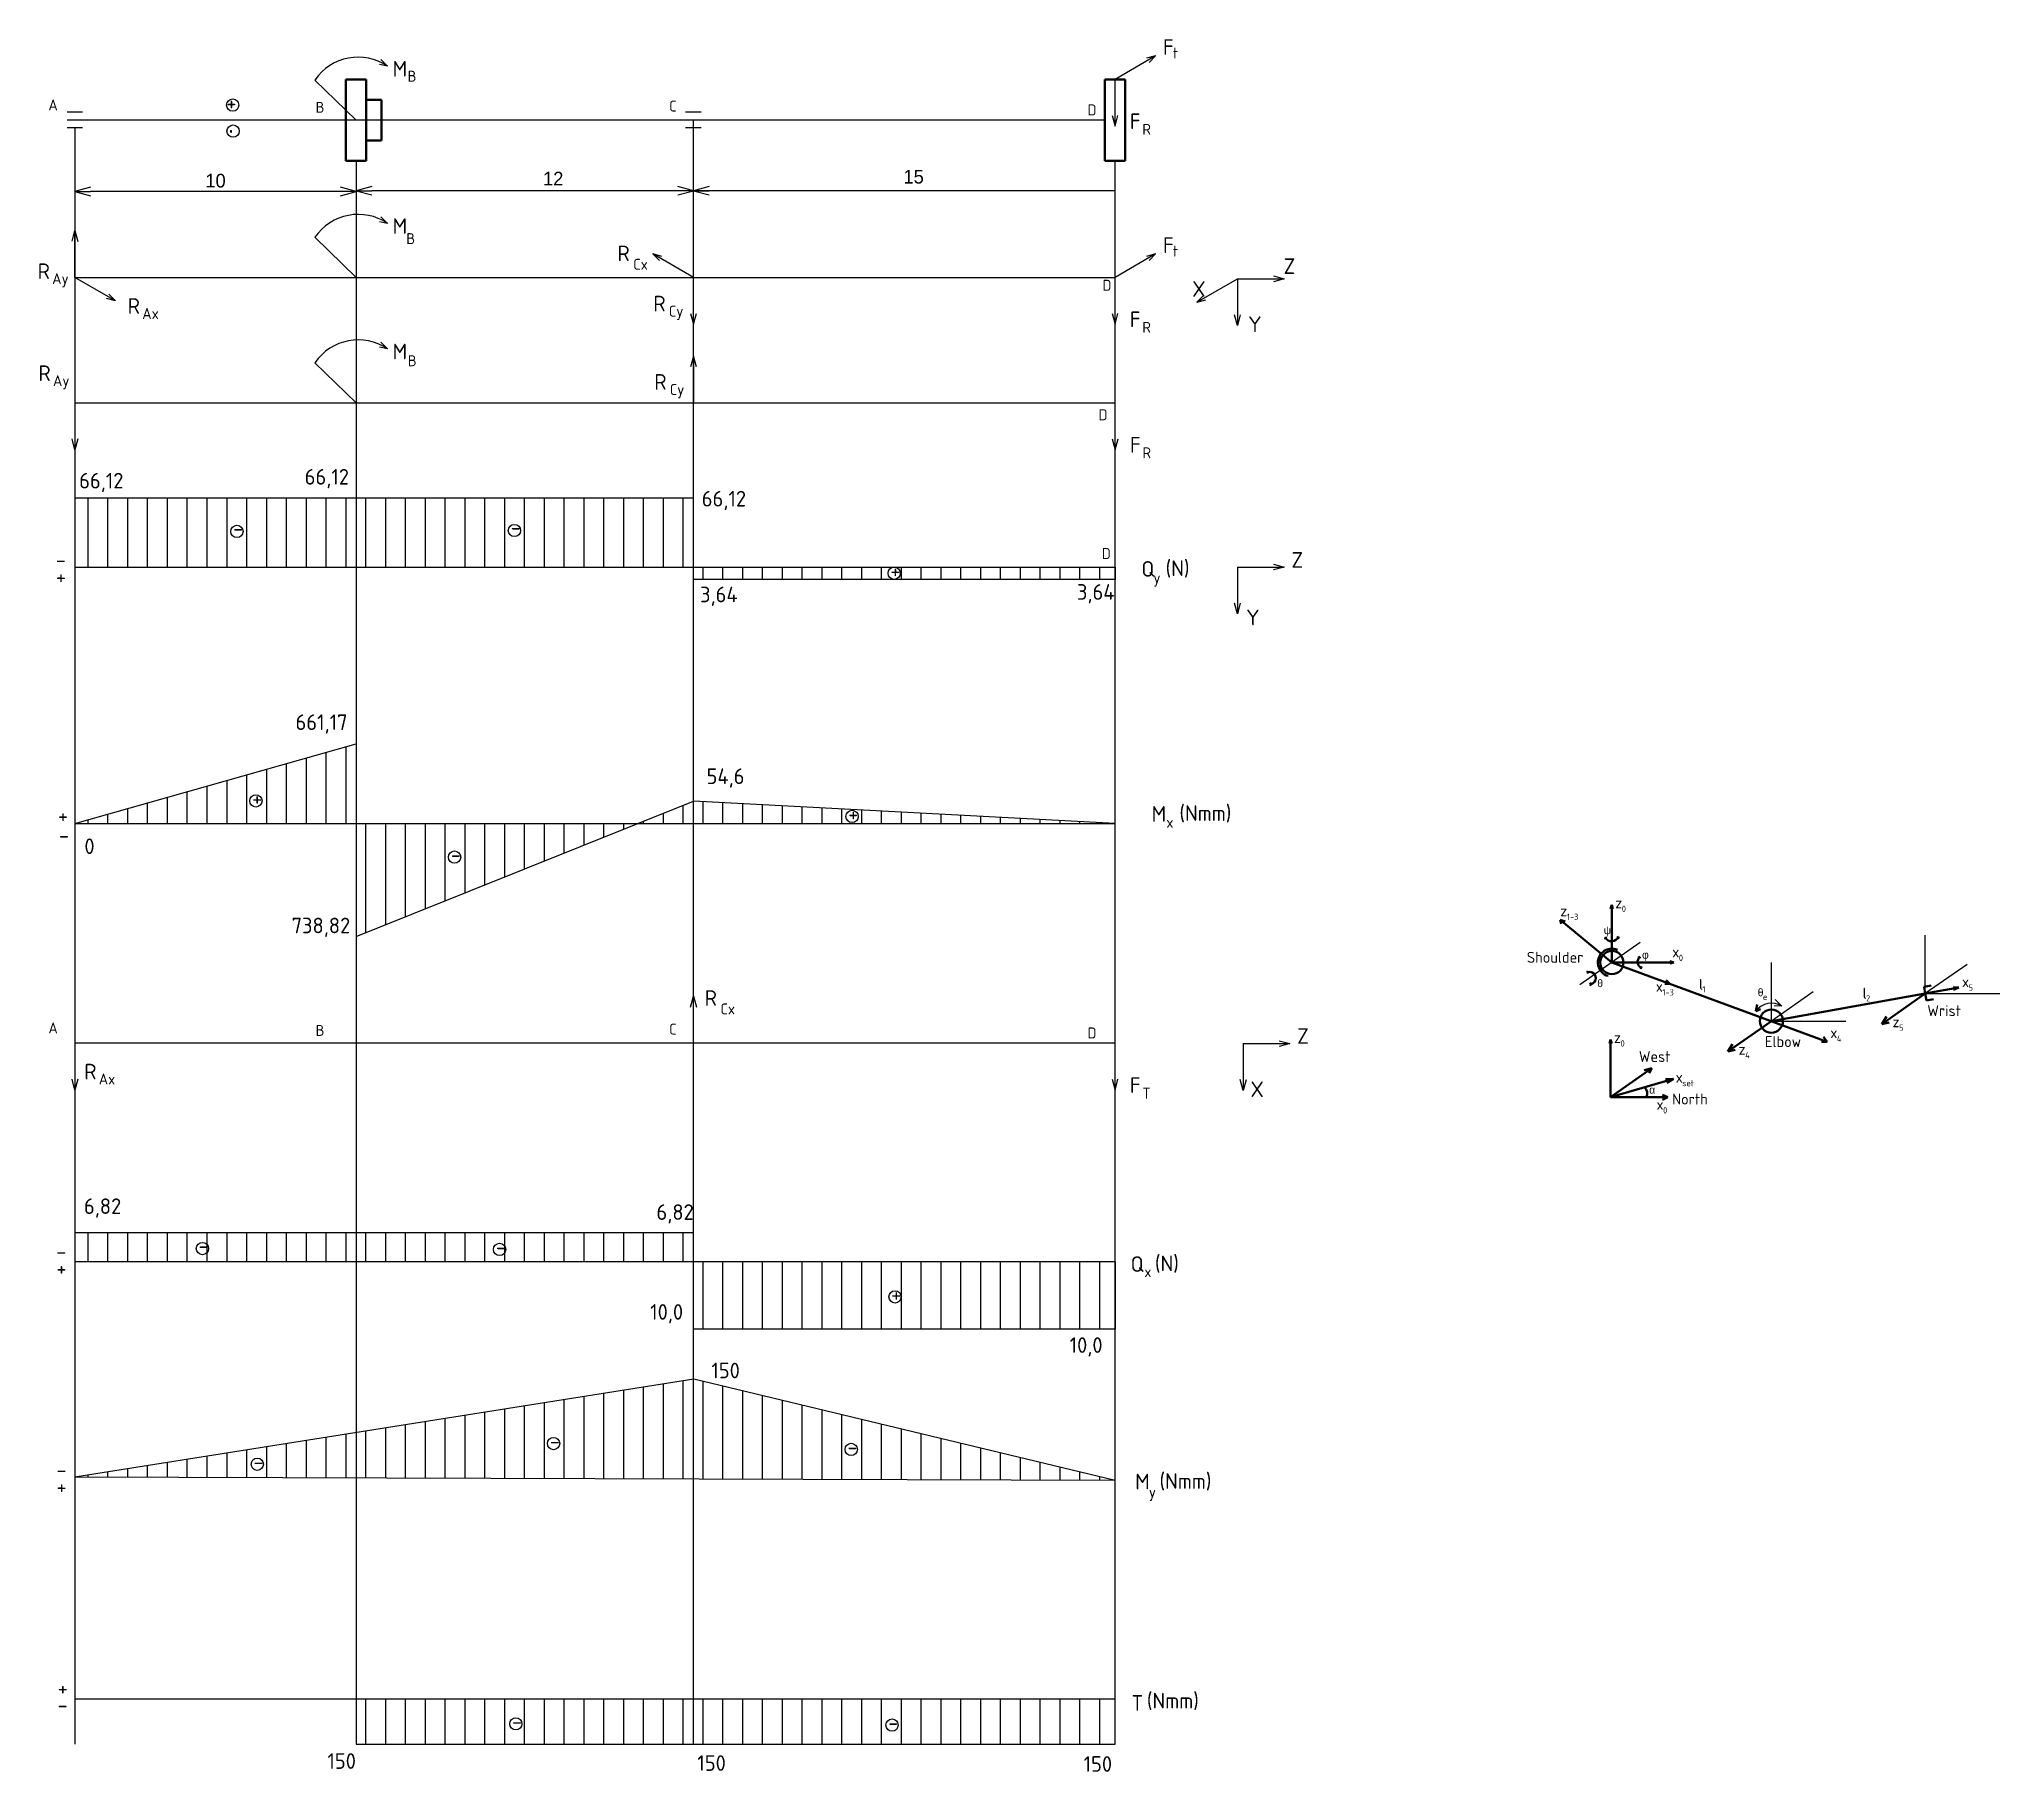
# Model space of a CAD drawing. Header units: millimetres. Extents: x 702 to 1330, y 68 to 622.
import ezdxf

# ---------------------------------------------------------------- set-up
doc = ezdxf.new("R2010")
doc.units = ezdxf.units.MM
for name, color, linetype, lineweight in [('NetDam', 7, 'Continuous', 35), ('Netmanh', 5, 'Continuous', 13), ('Nét mảnh', 130, 'Continuous', 13), ('Nét đậm', 7, 'Continuous', 35)]:
    doc.layers.add(name, color=color, linetype=linetype, lineweight=lineweight)
doc.styles.add('MtXpl_TCVN_7284', font='')
doc.styles.get('MtXpl_TCVN_7284').set_extended_font_data('TCVN 7284')

# ---------------------------------------------------------------- blocks, each defined once
blk = doc.blocks.new('_Open30')
at = {"color": 0, "linetype": 'ByBlock', "lineweight": -2}
for p, q in [((-1, 0.27), (0, 0)), ((0, 0), (-1, -0.27)), ((0, 0), (-1, 0))]:
    blk.add_line(p, q, dxfattribs=at)

msp = doc.modelspace()

# ---------------------------------------------------------------- hatches: boundary and pattern name
at = {"layer": 'Nét mảnh'}
h = msp.add_hatch(dxfattribs=at)
h.set_pattern_fill('ANSI31', color=256, scale=2, angle=45)
h.paths.add_polyline_path([(803.33, 475.42), (713.33, 475.42), (713.33, 453.42), (803.33, 453.42)])
h.paths.add_polyline_path([(911.33, 475.42), (803.33, 475.42), (803.33, 453.42), (911.33, 453.42)])
h.paths.add_polyline_path([(1046.33, 453.42), (911.33, 453.42), (911.33, 449.42), (1046.33, 449.42)])
h.paths.add_polyline_path([(911.33, 378.52), (911.33, 371.36), (1046.33, 371.36)])
h.paths.add_polyline_path([(911.33, 378.52), (893.5, 371.36), (911.33, 371.36)])
h.paths.add_polyline_path([(893.5, 371.36), (803.33, 371.36), (803.33, 335.16)])
h.paths.add_polyline_path([(803.33, 396.8), (713.33, 371.36), (803.33, 371.36)])
h.paths.add_polyline_path([(803.33, 240.29), (713.33, 240.29), (713.33, 231), (803.33, 231)])
h.paths.add_polyline_path([(911.33, 240.29), (803.33, 240.29), (803.33, 231), (911.33, 231)])
h.paths.add_polyline_path([(911.44, 193.48), (911.33, 193.47), (911.33, 161.45), (1046.33, 161)])
h.paths.add_polyline_path([(911.33, 193.47), (803.33, 176.36), (803.33, 161.81), (911.33, 161.45)])
h.paths.add_polyline_path([(803.33, 176.36), (713.34, 162.1), (803.33, 161.81)])
h.paths.add_polyline_path([(1046.33, 231), (911.33, 231), (911.33, 209.47), (1046.33, 209.47)])
h.paths.add_polyline_path([(1046.33, 91), (803.33, 91), (803.33, 76.6), (1046.33, 76.6)])

# ---------------------------------------------------------------- linework, layer by layer
at = {"layer": 'NetDam'}
for p, q in [((1205.34, 345.27), (1204.94, 344.02)), ((1205.34, 326.81), (1205.34, 345.27)), ((1205.34, 345.27), (1205.68, 344)), ((1205.34, 326.81), (1188.81, 340.46)), ((1188.81, 340.46), (1189.09, 339.15)), ((1188.81, 340.46), (1190.36, 339.94)), ((1203.18, 334.81), (1203.18, 334.28)), ((1203.18, 334.81), (1203.71, 334.68)), ((1207.44, 335.02), (1207.02, 334.79)), ((1207.44, 335.02), (1207.46, 334.53)), ((1205.34, 326.81), (1274.28, 301.48)), ((1205.34, 326.81), (1225.19, 326.81)), ((1214.36, 328.69), (1213.74, 328.41)), ((1214.36, 328.69), (1214.2, 328.17)), ((1225.19, 326.81), (1223.92, 327.25)), ((1225.19, 326.81), (1224, 326.48)), ((1197.29, 323.58), (1197.59, 324.09)), ((1197.29, 323.58), (1197.78, 323.58)), ((1198.29, 319.85), (1198.77, 320.18)), ((1214.88, 325.07), (1214.36, 325.1)), ((1214.88, 325.07), (1214.73, 325.49)), ((1222.73, 321.21), (1223.91, 319.99)), ((1198.29, 319.85), (1198.81, 319.56)), ((1223.91, 319.99), (1222.29, 319.99)), ((1256.39, 308.06), (1305.68, 316.86)), ((1305.68, 316.86), (1291.76, 307.11)), ((1305.29, 319.04), (1307.52, 319.44)), ((1305.68, 316.86), (1305.29, 319.04)), ((1305.68, 316.86), (1316.42, 318.77)), ((1305.68, 316.86), (1306.07, 314.67)), ((1306.07, 314.67), (1308.3, 315.07)), ((1316.42, 318.77), (1314.62, 318.77)), ((1316.42, 318.77), (1314.7, 318.03)), ((1256.39, 308.06), (1242.46, 298.31)), ((1251.43, 311.21), (1251.87, 313.42)), ((1251.43, 311.21), (1252.95, 311.91)), ((1291.76, 307.11), (1293.2, 309.49)), ((1291.76, 307.11), (1294.07, 307.62)), ((1204.94, 302.2), (1204.54, 300.95)), ((1204.94, 283.75), (1204.94, 302.2)), ((1204.94, 302.2), (1205.28, 300.94)), ((1274.28, 301.48), (1272.4, 301.48)), ((1274.28, 301.48), (1273.08, 303)), ((1242.46, 298.31), (1243.9, 300.69)), ((1242.46, 298.31), (1244.77, 298.82))]:
    msp.add_line(p, q, dxfattribs=at)
for centre in [(1205.34, 326.81), (1256.39, 308.06)]:
    msp.add_circle(centre, 3.71, dxfattribs=at)
for centre, radius, start, end in [((1205.25, 336.03), 2.41, 210.36379, 335.35928), ((1205.34, 326.81), 4.47, 66.791, 254.34876), ((1215.71, 327.03), 2.14, 129.29375, 246.97145), ((1198.22, 321.83), 1.98, 272.13174, 118.04332)]:
    msp.add_arc(centre, radius, start, end, dxfattribs=at)
at = {"layer": 'Netmanh', "color": 0, "lineweight": 13}
for p, q in [((813.41, 613.74), (811.3, 615.86)), ((1059.29, 617.02), (1046.3, 609.52)), ((1059.29, 617.02), (1056.39, 616.25)), ((1059.29, 617.02), (1057.17, 614.89)), ((803.33, 596.46), (790.15, 609.29)), ((813.41, 613.74), (810.81, 614.25)), ((715.79, 598.96), (710.79, 598.96)), ((913.83, 598.96), (908.83, 598.96)), ((715.79, 593.96), (710.79, 593.96)), ((913.83, 593.96), (908.83, 593.96)), ((813.41, 563.39), (811.3, 565.52)), ((713.33, 546.12), (713.33, 561.12)), ((803.33, 546.12), (790.15, 558.95)), ((813.41, 563.39), (810.81, 563.91)), ((911.33, 546.12), (898.34, 553.62)), ((1059.29, 553.62), (1046.3, 546.12)), ((1059.29, 553.62), (1056.39, 552.85)), ((1059.29, 553.62), (1057.17, 551.49)), ((726.32, 538.62), (713.33, 546.12)), ((911.33, 531.12), (911.33, 546.12)), ((726.32, 538.62), (724.21, 540.75)), ((1072.47, 538.18), (1085.46, 545.68)), ((1072.47, 538.18), (1074.58, 540.31)), ((1085.46, 545.68), (1100.46, 545.68)), ((1085.46, 545.68), (1085.46, 530.68)), ((726.32, 538.62), (723.42, 539.39)), ((1072.47, 538.18), (1075.37, 538.94)), ((813.41, 523.23), (810.81, 523.74)), ((813.41, 523.23), (811.3, 525.36)), ((911.33, 520.96), (911.33, 505.96)), ((803.33, 505.96), (790.15, 518.79)), ((713.33, 505.96), (713.33, 490.96)), ((1085.46, 453.42), (1100.46, 453.42)), ((1085.46, 453.42), (1085.46, 438.42)), ((911.33, 301), (911.33, 316)), ((1259.75, 312.8), (1257.64, 314.93)), ((1259.75, 312.8), (1257.33, 312.96)), ((713.33, 301), (713.33, 286)), ((1087.29, 300.87), (1102.29, 300.87)), ((1087.29, 300.87), (1087.29, 285.87))]:
    msp.add_line(p, q, dxfattribs=at)
at = {"layer": 'Netmanh', "color": 0}
for p, q in [((1046.3, 594.52), (1046.3, 609.52)), ((926, 596.46), (710.79, 596.46)), ((1043.03, 596.46), (923.39, 596.46)), ((803.33, 583.4), (803.33, 571.38)), ((803.33, 583.4), (803.33, 571.12)), ((798.33, 573.62), (718.33, 573.62)), ((1046.33, 573.88), (808.33, 573.88)), ((1046.3, 531.12), (1046.3, 546.12)), ((1046.33, 490.96), (1046.33, 505.96)), ((1046.3, 285.98), (1046.3, 300.98))]:
    msp.add_line(p, q, dxfattribs=at)
at = {"layer": 'Netmanh', "color": 3, "lineweight": 13}
for p, q in [((911.33, 453.42), (911.33, 596.46)), ((1046.33, 453.42), (1046.33, 583.4)), ((911.33, 76.6), (911.33, 453.42)), ((1046.33, 91), (1046.33, 453.42))]:
    msp.add_line(p, q, dxfattribs=at)
at = {"layer": 'Netmanh', "color": 3}
for p, q in [((713.33, 593.96), (713.33, 453.42)), ((803.33, 583.4), (803.33, 453.42)), ((713.33, 468.42), (713.33, 76.6)), ((803.33, 453.42), (803.33, 91))]:
    msp.add_line(p, q, dxfattribs=at)
at = {"layer": 'Netmanh'}
for p, q in [((713.33, 546.12), (1046.33, 546.12)), ((713.33, 505.96), (1046.33, 505.96)), ((911.33, 475.42), (713.33, 475.42)), ((911.33, 449.42), (911.33, 475.42)), ((713.33, 453.42), (1046.33, 453.42)), ((1046.33, 453.42), (1046.33, 449.42)), ((1046.33, 449.42), (911.33, 449.42)), ((713.33, 371.36), (803.33, 396.8)), ((803.33, 335.16), (911.33, 378.52)), ((1046.33, 371.36), (911.33, 378.52)), ((713.33, 371.36), (1046.33, 371.36)), ((1214.44, 333.19), (1195.09, 319.64)), ((1305.68, 316.86), (1305.68, 335.61)), ((1256.39, 308.06), (1256.39, 326.81)), ((1319.02, 326.2), (1305.68, 316.86)), ((1269.73, 317.4), (1256.39, 308.06)), ((1305.68, 316.86), (1329.52, 316.86)), ((1256.39, 308.06), (1280.22, 308.06)), ((1046.33, 301), (713.33, 301)), ((911.33, 240.29), (713.33, 240.29)), ((911.33, 209.47), (911.33, 240.29)), ((1046.33, 231), (713.33, 231)), ((1046.33, 231), (1046.33, 209.47)), ((1046.33, 209.47), (911.33, 209.47)), ((911.44, 193.48), (713.34, 162.1)), ((1046.33, 161), (911.44, 193.48)), ((1046.33, 161), (713.34, 162.1)), ((1046.33, 91), (713.33, 91)), ((803.33, 91), (803.33, 76.6)), ((1046.33, 76.6), (1046.33, 91)), ((803.33, 76.6), (1046.33, 76.6))]:
    msp.add_line(p, q, dxfattribs=at)
at = {"layer": 'Netmanh', "color": 0, "lineweight": 13}
for points in [[(1045.37, 597.97), (1046.3, 594.52), (1047.22, 597.98)], [(712.41, 557.67), (713.33, 561.12), (714.26, 557.66)], [(901.24, 552.85), (898.34, 553.62), (900.46, 551.49)], [(1097.01, 546.6), (1100.46, 545.68), (1097, 544.75)], [(910.41, 534.57), (911.33, 531.12), (912.26, 534.58)], [(1045.37, 534.57), (1046.3, 531.12), (1047.22, 534.58)], [(1086.38, 534.13), (1085.46, 530.68), (1084.53, 534.14)], [(912.26, 517.51), (911.33, 520.96), (910.41, 517.5)], [(714.26, 494.41), (713.33, 490.96), (712.41, 494.41)], [(1045.41, 494.41), (1046.33, 490.96), (1047.26, 494.41)], [(1097.01, 454.35), (1100.46, 453.42), (1097, 452.5)], [(1086.38, 441.87), (1085.46, 438.42), (1084.53, 441.88)], [(910.41, 312.55), (911.33, 316), (912.26, 312.54)], [(1098.84, 301.8), (1102.29, 300.87), (1098.83, 299.95)], [(714.26, 289.45), (713.33, 286), (712.41, 289.46)], [(1045.37, 289.43), (1046.3, 285.98), (1047.22, 289.44)], [(1088.21, 289.32), (1087.29, 285.87), (1086.36, 289.33)]]:
    msp.add_lwpolyline(points, dxfattribs=at)
for centre in [(763.82, 601.29), (763.95, 592.95)]:
    msp.add_circle(centre, 1.96, dxfattribs=at)
for centre, radius in [((804.01, 599.85), 16.77), ((804.01, 549.51), 16.77), ((804.01, 509.34), 16.77), ((1256.39, 307.83), 6)]:
    msp.add_arc(centre, radius, 55.89487, 145.72929, dxfattribs=at)
at = {"layer": 'Nét mảnh', "color": 0, "lineweight": 13}
for centre in [(765.19, 464.82), (854, 465.11), (975.57, 451.41), (771.27, 378.55), (962.09, 373.6), (834.86, 360.57), (754.14, 235.25), (849.28, 235), (975.85, 219.79), (866.56, 172.84), (961.85, 170.98), (771.71, 166.22), (854.47, 83.13), (974.89, 82.74)]:
    msp.add_circle(centre, 1.96, dxfattribs=at)
at = {"layer": 'Nét đậm'}
for p, q in [((800.07, 596.46), (800.07, 609.52)), ((800.07, 609.52), (806.6, 609.52)), ((806.6, 596.46), (806.6, 609.52)), ((1043.03, 596.46), (1043.03, 609.52)), ((1043.03, 609.52), (1049.56, 609.52)), ((1049.56, 596.46), (1049.56, 609.52)), ((806.6, 602.99), (811.5, 602.99)), ((811.5, 602.99), (811.5, 589.93)), ((800.07, 596.46), (800.07, 583.4)), ((806.6, 596.46), (806.6, 583.4)), ((1043.03, 596.46), (1043.03, 583.4)), ((1049.56, 596.46), (1049.56, 583.4)), ((811.5, 589.93), (806.6, 589.93)), ((800.07, 583.4), (806.6, 583.4)), ((1043.03, 583.4), (1049.56, 583.4)), ((1204.94, 283.75), (1218.1, 292.96)), ((1204.94, 283.75), (1225.1, 289.57)), ((1218.1, 292.96), (1215.67, 292.35)), ((1218.1, 292.96), (1217.26, 291.35)), ((1225.1, 289.57), (1222.54, 289.53)), ((1225.1, 289.57), (1222.95, 288.3)), ((1204.94, 283.75), (1223.28, 283.75)), ((1215.8, 286.88), (1215.88, 286.56)), ((1215.8, 286.88), (1216.13, 286.69)), ((1216.39, 283.75), (1216.38, 284.17)), ((1216.39, 283.75), (1216.71, 283.99)), ((1223.28, 283.75), (1221.49, 282.89)), ((1223.28, 283.75), (1221.57, 284.51))]:
    msp.add_line(p, q, dxfattribs=at)
msp.add_arc((1213.82, 284.88), 2.81, 336.17469, 45.36248, dxfattribs=at)

# ---------------------------------------------------------------- block references
at = {"layer": 'Netmanh', "color": 0, "xscale": -5, "yscale": 5, "zscale": 5}
for p in [(713.33, 573.62), (803.33, 573.88), (911.33, 573.88)]:
    msp.add_blockref('_Open30', p, dxfattribs=at)
at = {"layer": 'Netmanh', "color": 0, "xscale": -5, "yscale": 5, "zscale": 5, "rotation": 180}
for p in [(803.33, 573.62), (911.33, 573.88)]:
    msp.add_blockref('_Open30', p, dxfattribs=at)

# ---------------------------------------------------------------- texts
at = {"layer": 'Netmanh', "color": 0, "lineweight": 13, "style": 'MtXpl_TCVN_7284'}
for s, width, insert, char_height, attachment_point in [('F', 5.6051, (1061.63, 622.35), 5, 1), ('M', 5.6051, (815.02, 615.4), 5, 1), ('t', 4.0413, (1064.76, 619.69), 3.5, 1), ('B', 5.6051, (819.81, 612.27), 3.5, 1), ('A', 5.6051, (704.83, 603.09), 3.5, 1), ('+', 5.6051, (765.03, 604.5), 5, 3), ('C', 5.6051, (903.55, 602.71), 3.5, 1), ('B', 5.6051, (790.37, 602.3), 3.5, 1), ('D', 5.6051, (1037.47, 601.48), 3.5, 1), ('F', 5.6051, (1051.02, 598.6), 5, 1), ('.', 5.6051, (764.28, 599.37), 7, 3), ('R', 4.0413, (1055.02, 595.28), 3.5, 1), ('M', 5.6051, (815.02, 565.06), 5, 1), ('B', 5.6051, (819.39, 560.28), 3.5, 1), ('F', 5.6051, (1061.63, 558.94), 5, 1), ('R', 5.6051, (890.93, 556.33), 5, 3), ('t', 4.0413, (1064.76, 556.29), 3.5, 1), ('R', 5.6051, (705.32, 550.61), 5, 3), ('Ay', 5.6051, (706.03, 547.48), 3.5, 1), ('Cx', 5.6051, (892.04, 552.08), 3.5, 1), ('Z', 5.6051, (1100.24, 552.22), 5, 1), ('R', 5.6051, (902.42, 540.25), 5, 3), ('D', 5.6051, (1042.24, 545.35), 3.5, 1), ('X', 5.6051, (1070.99, 544.94), 5, 1), ('R', 5.6051, (734.15, 539.45), 5, 3), ('Ax', 5.6051, (734.87, 536.32), 3.5, 1), ('Cy', 5.6051, (903.44, 537.06), 3.5, 1), ('F', 5.6051, (1051.02, 535.19), 5, 1), ('Y', 5.6051, (1088.92, 533.63), 5, 1), ('R', 4.0413, (1055.02, 531.88), 3.5, 1), ('M', 5.6051, (815.02, 524.9), 5, 1), ('B', 5.6051, (819.88, 521.18), 3.5, 1), ('R', 5.6051, (705.57, 517.95), 5, 3), ('Ay', 5.6051, (706.29, 514.82), 3.5, 1), ('R', 5.6051, (902.72, 515.17), 5, 3), ('Cy', 5.6051, (903.74, 511.99), 3.5, 1), ('D', 5.6051, (1041.02, 503.9), 3.5, 1), ('F', 5.6051, (1051.06, 495.03), 5, 1), ('R', 4.0413, (1055.06, 491.72), 3.5, 1), ('66,12', 5.6051, (714.67, 477.39), 5, 7), ('66,12', 5.6051, (786.87, 478.63), 5, 7), ('66,12', 5.6051, (913.99, 471.62), 5, 7), ('D', 5.6051, (1042.04, 455.99), 3.5, 7), ('Z', 5.6051, (1102.75, 458.18), 5, 1), ('-', 5.6051, (707.18, 453.26), 5, 7), ('Q', 5.6051, (1054.7, 450.31), 5, 7), ('(N)', 5.6051, (1062.47, 450.02), 5, 7), ('+', 5.6051, (707.22, 447.85), 5, 7), ('3,64', 5.6051, (913.44, 440.96), 5, 7), ('3,64', 5.6051, (1034.09, 441.77), 5, 7), ('y', 5.6051, (1058.57, 447.15), 3.5, 7), ('Y', 5.6051, (1088.27, 439.77), 5, 1), ('661,17', 5.6051, (783.93, 400.08), 5, 7), ('54,6', 5.6051, (915.53, 382.79), 5, 7), ('M', 5.6051, (1058, 376.89), 5, 1), ('(Nmm)', 5.6051, (1066.89, 377.13), 5, 1), ('+', 5.6051, (707.88, 371.37), 5, 7), ('x', 5.6051, (1062.71, 373.46), 3.5, 1), ('-', 5.6051, (708.21, 365.08), 5, 7), ('0', 5.6051, (716.35, 361.53), 5, 7), ('z', 5.6051, (1206.4, 347.64), 3.5, 1), ('738,82', 5.6051, (782.68, 335.01), 5, 7), ('z', 5.6051, (1188.81, 345.11), 3.5, 1), ('1-3', 5.6051, (1190.92, 342.46), 2, 1), ('0', 5.6051, (1208.51, 344.99), 2, 1), ('{\\fEuclid Symbol|b0|i0|c2|p18;\\H0.70833x;y}', 5.6051, (1202.72, 338.39), 3.5, 1), ('Shoulder  ', 3.5, (1178.11, 330.24), 3.5, 1), ('{\\fEuclid Symbol|b0|i0|c2|p18;\\H0.70833x;f}', 5.6051, (1214.98, 330.53), 3.5, 1), ('x', 5.6051, (1224.65, 331.97), 3.5, 1), ('0', 5.6051, (1226.77, 329.31), 2, 1), ('{\\fEuclid Symbol|b0|i0|c2|p18;\\H0.70833x;q}', 5.6051, (1200.66, 321.43), 3.5, 1), ('l', 5.6051, (1233.22, 321.61), 3.5, 1), ('x', 5.6051, (1317.42, 322.43), 3.5, 1), ('R', 5.6051, (918.86, 317.96), 5, 3), ('x', 5.6051, (1219.38, 320.93), 3.5, 1), ('1-3', 5.6051, (1221.5, 318.28), 2, 1), ('1', 5.6051, (1234.32, 319.23), 2, 1), ('{\\fEuclid Symbol|b0|i0|c2|p18;\\H0.70833x;q}', 5.6051, (1252.02, 318.51), 3.5, 1), ('e', 5.6051, (1253.68, 316.84), 2, 1), ('l', 5.6051, (1285.61, 318.75), 3.5, 1), ('2', 5.6051, (1286.71, 316.36), 2, 1), ('5', 5.6051, (1319.53, 319.78), 2, 1), ('A', 5.6051, (704.83, 307.63), 3.5, 1), ('Cx', 5.6051, (919.96, 313.72), 3.5, 1), ('z', 5.6051, (1295.19, 309.61), 3.5, 1), ('Wrist  ', 3.5, (1306.32, 313.15), 3.5, 1), ('B', 5.6051, (790.37, 306.84), 3.5, 1), ('C', 5.6051, (903.55, 307.25), 3.5, 1), ('D', 5.6051, (1037.47, 306.02), 3.5, 1), ('Z', 5.6051, (1104.58, 305.8), 5, 1), ('z', 5.6051, (1206, 304.57), 3.5, 1), ('0', 5.6051, (1208.11, 301.92), 2, 1), ('Elbow  ', 3.5, (1254.33, 303.25), 3.5, 1), ('x', 5.6051, (1275.25, 306.1), 3.5, 1), ('4', 5.6051, (1277.36, 303.45), 2, 1), ('5', 5.6051, (1297.3, 306.96), 2, 1), ('West  ', 3.5, (1213.98, 298.49), 3.5, 1), ('z', 5.6051, (1245.89, 300.81), 3.5, 1), ('4', 5.6051, (1248.01, 298.16), 2, 1), ('R', 5.6051, (720.24, 294.41), 5, 3), ('Ax', 5.6051, (720.95, 291.28), 3.5, 1), ('F', 5.6051, (1051.02, 290.06), 5, 1), ('X', 5.6051, (1089.62, 288.76), 5, 1), ('x', 5.6051, (1225.75, 291.87), 3.5, 1), ('set', 8.9855, (1227.86, 289.22), 2, 1), ('T', 4.0413, (1055.02, 286.74), 3.5, 1), ('{\\fEuclid Symbol|b0|i0|c2|p18;\\H0.70833x;a}', 5.6051, (1217.28, 287.34), 3.5, 1), ('North', 5.6051, (1224.61, 284.86), 3.5, 1), ('x', 5.6051, (1219.62, 283.17), 3.5, 1), ('0', 8.9855, (1221.73, 280.52), 2, 1), ('6,82', 5.6051, (716.21, 245.16), 5, 7), ('6,82', 5.6051, (899.48, 243.27), 5, 7), ('-', 5.6051, (707.32, 231.87), 5, 7), ('Q', 5.6051, (1051.28, 227.8), 5, 7), ('(N)', 5.6051, (1059.05, 227.51), 5, 7), ('+', 5.6051, (707.36, 226.46), 5, 7), ('x', 5.6051, (1055.66, 226.11), 3.5, 7), ('10,0', 5.6051, (897.47, 211.32), 5, 7), ('10,0', 5.6051, (1031.75, 200.7), 5, 7), ('+', 5.6051, (707.8, 97.08), 5, 1), ('-', 5.6051, (707.75, 91.67), 5, 1), ('T', 5.6051, (1051.55, 92.32), 5, 1), ('(Nmm)', 5.6051, (1056.47, 93.05), 5, 1), ('150', 5.6051, (794.15, 73.72), 5, 1), ('150', 5.6051, (912.57, 73.08), 5, 1), ('150', 5.6051, (1036.22, 72.78), 5, 1)]:
    msp.add_mtext_dynamic_manual_height_columns(s, width=width, gutter_width=12.5, heights=[0], dxfattribs=dict(at, insert=insert, char_height=char_height, attachment_point=attachment_point))
at = {"layer": 'Netmanh', "color": 0, "char_height": 4.375, "attachment_point": 5}
for s, insert in [('10', (758.33, 577.06)), ('12', (866.43, 577.75)), ('15', (981.82, 578.32))]:
    msp.add_mtext(s, dxfattribs=dict(at, insert=insert))
at = {"layer": 'Netmanh', "color": 0, "lineweight": 13, "attachment_point": 7, "rotation": 359.81003, "style": 'MtXpl_TCVN_7284'}
for s, insert, char_height in [('150', (917.05, 193.75), 5), ('-', (707.4, 161.98), 5), ('M', (1052.73, 158.19), 5), ('(Nmm)', (1060.5, 157.87), 5), ('+', (707.42, 156.57), 5), ('y', (1057.11, 154.5), 3.5)]:
    msp.add_mtext_dynamic_manual_height_columns(s, width=5.6051, gutter_width=12.5, heights=[0], dxfattribs=dict(at, insert=insert, char_height=char_height))
at = {"layer": 'Nét mảnh', "color": 0, "lineweight": 13, "char_height": 5, "attachment_point": 1, "style": 'MtXpl_TCVN_7284'}
for s, insert in [('-', (763.94, 468.35)), ('-', (852.82, 468.68)), ('+', (974.34, 454.73)), ('+', (770.04, 381.87)), ('+', (960.86, 376.92)), ('-', (833.63, 363.89)), ('-', (752.86, 238.71)), ('-', (848.05, 238.31)), ('+', (974.62, 223.11)), ('-', (865.33, 176.16)), ('-', (960.62, 174.3)), ('-', (770.48, 169.54)), ('-', (853.24, 86.44)), ('-', (973.66, 86.06))]:
    msp.add_mtext_dynamic_manual_height_columns(s, width=5.6051, gutter_width=12.5, heights=[0], dxfattribs=dict(at, insert=insert))

doc.saveas('drawing.dxf')
